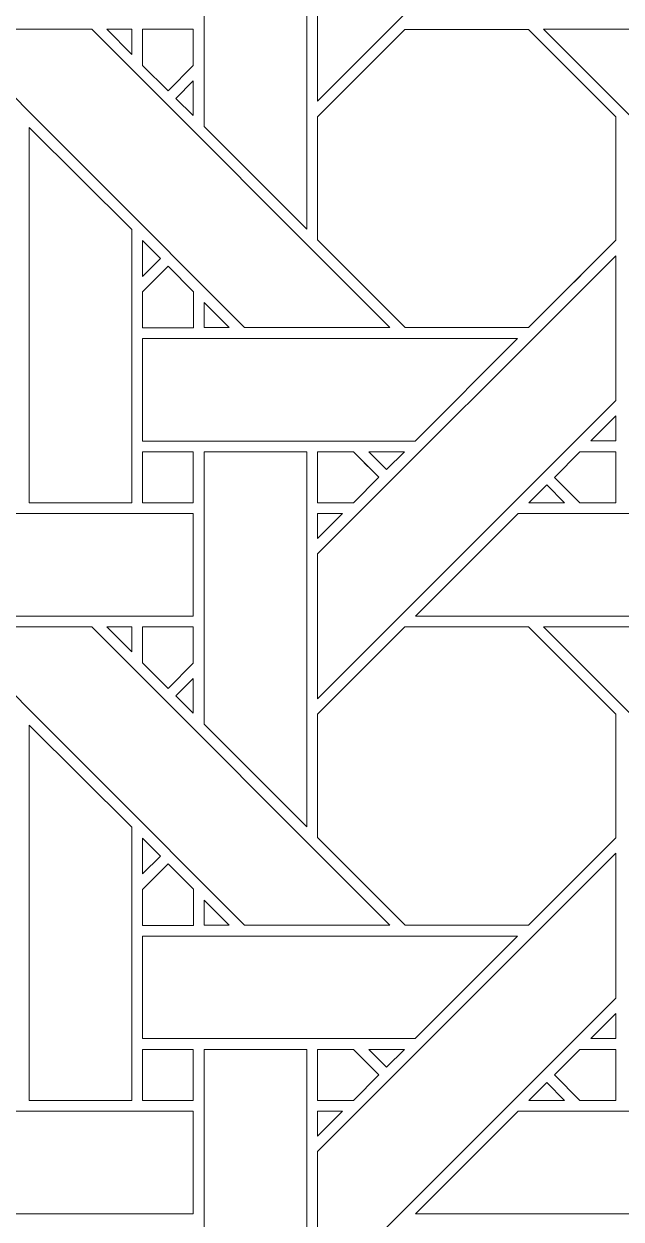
# Model space of a CAD drawing. Header units: inches. Extents: x 4.4 to 20.4, y 1.1 to 17.1.
# Drawn here: x 15 to 15.949, y 3.174 to 5.071 of the extents above; entities that cross this region are included whole.
import ezdxf

# ---------------------------------------------------------------- set-up
doc = ezdxf.new("R2010")
doc.units = ezdxf.units.IN
doc.header["$MEASUREMENT"] = 0
doc.layers.add('Design', color=7, linetype='Continuous', lineweight=0)

msp = doc.modelspace()

# ---------------------------------------------------------------- linework, layer by layer
at = {"layer": 'Design'}
for points, knots in [([(12.38285403781467, 17.09476386176223), (7.964575873480902, 17.09476386176223), (4.382854037814669, 13.51304202609592), (4.382854037814669, 9.094763861762152), (4.382854037814669, 4.676485697428384), (7.964575873480902, 1.094763861762152), (12.38285403781467, 1.094763861762152), (16.80113220214846, 1.094763861762152), (20.38285319010416, 4.676485697428384), (20.38285319010416, 9.094763861762152), (20.38285319010416, 13.51304202609592), (16.80113220214846, 17.09476386176223), (12.38285403781467, 17.09476386176223)], [0, 0, 0, 0, 1, 1, 1, 2, 2, 2, 3, 3, 3, 4, 4, 4, 4]), ([(12.38285399246456, 16.23880890138889), (8.437306717014545, 16.23880890138889), (5.23880895283777, 13.04031113721215), (5.23880895283777, 9.094763861762152), (5.23880895283777, 5.149216586312149), (8.437306717014545, 1.950718822135361), (12.38285399246456, 1.950718822135361), (16.32840126791459, 1.950718822135361), (19.52689827508111, 5.149216586312149), (19.52689827508111, 9.094763861762152), (19.52689827508111, 13.04031113721215), (16.32840126791459, 16.23880890138889), (12.38285399246456, 16.23880890138889)], [0, 0, 0, 0, 1, 1, 1, 2, 2, 2, 3, 3, 3, 4, 4, 4, 4]), ([(15.4665832519532, 5.178177727593316), (15.4665832519532, 5.178177727593316), (15.94025505913626, 5.651766459147134), (15.94025505913626, 5.651766459147134), (15.94025505913626, 5.651766459147134), (15.94025505913626, 5.421737670898437), (15.94025505913626, 5.421737670898437), (15.94025505913626, 5.421737670898437), (15.4665832519532, 4.94808112250434), (15.4665832519532, 4.94808112250434), (15.4665832519532, 4.94808112250434), (15.4665832519532, 5.178177727593316), (15.4665832519532, 5.178177727593316)], [0, 0, 0, 0, 1, 1, 1, 2, 2, 2, 3, 3, 3, 4, 4, 4, 4]), ([(15.44943237304695, 5.340279473198784), (15.44943237304695, 5.340279473198784), (15.44943237304695, 4.745168897840711), (15.44943237304695, 4.745168897840711), (15.44943237304695, 4.745168897840711), (15.28651428222653, 4.908086988661024), (15.28651428222653, 4.908086988661024), (15.28651428222653, 4.908086988661024), (15.28651428222653, 5.340279473198784), (15.28651428222653, 5.340279473198784), (15.28651428222653, 5.340279473198784), (15.44943237304695, 5.340279473198784), (15.44943237304695, 5.340279473198784)], [0, 0, 0, 0, 1, 1, 1, 2, 2, 2, 3, 3, 3, 4, 4, 4, 4]), ([(14.87700059678819, 5.062428792317708), (14.87700059678819, 5.062428792317708), (15.10794236924916, 5.062428792317708), (15.10794236924916, 5.062428792317708), (15.10794236924916, 5.062428792317708), (15.58158535427515, 4.58877224392361), (15.58158535427515, 4.58877224392361), (15.58158535427515, 4.58877224392361), (15.35056220160598, 4.58877224392361), (15.35056220160598, 4.58877224392361), (15.35056220160598, 4.58877224392361), (14.87700059678819, 5.062428792317708), (14.87700059678819, 5.062428792317708)], [0, 0, 0, 0, 1, 1, 1, 2, 2, 2, 3, 3, 3, 4, 4, 4, 4]), ([(15.17151387532554, 5.062415228949652), (15.17151387532554, 5.062415228949652), (15.17151387532554, 5.022583855523003), (15.17151387532554, 5.022583855523003), (15.17151387532554, 5.022583855523003), (15.132063123915, 5.062415228949652), (15.132063123915, 5.062415228949652), (15.132063123915, 5.062415228949652), (15.17151387532554, 5.062415228949652), (15.17151387532554, 5.062415228949652)], [0, 0, 0, 0, 1, 1, 1, 2, 2, 2, 3, 3, 3, 3]), ([(15.26899041069876, 5.062394883897568), (15.26899041069876, 5.062394883897568), (15.26899041069876, 5.004792107476128), (15.26899041069876, 5.004792107476128), (15.26899041069876, 5.004792107476128), (15.22905307345917, 4.96484883626302), (15.22905307345917, 4.96484883626302), (15.22905307345917, 4.96484883626302), (15.18872918023001, 5.005183749728732), (15.18872918023001, 5.005183749728732), (15.18872918023001, 5.005183749728732), (15.18872918023001, 5.062394883897568), (15.18872918023001, 5.062394883897568), (15.18872918023001, 5.062394883897568), (15.26899041069876, 5.062394883897568), (15.26899041069876, 5.062394883897568)], [0, 0, 0, 0, 1, 1, 1, 2, 2, 2, 3, 3, 3, 4, 4, 4, 5, 5, 5, 5]), ([(15.22905307345917, 4.96484883626302), (15.22905307345917, 4.96484883626302), (15.18872918023001, 5.005183749728732), (15.18872918023001, 5.005183749728732), (15.18872918023001, 5.005183749728732), (15.18872918023001, 5.062394883897568), (15.18872918023001, 5.062394883897568), (15.18872918023001, 5.062394883897568), (15.26899041069876, 5.062394883897568), (15.26899041069876, 5.062394883897568), (15.26899041069876, 5.062394883897568), (15.26899041069876, 5.004792107476128), (15.26899041069876, 5.004792107476128), (15.26899041069876, 5.004792107476128), (15.22905307345917, 4.96484883626302), (15.22905307345917, 4.96484883626302)], [0, 0, 0, 0, 1, 1, 1, 2, 2, 2, 3, 3, 3, 4, 4, 4, 5, 5, 5, 5]), ([(15.46660020616319, 4.727990044487847), (15.46660020616319, 4.727990044487847), (15.46660020616319, 4.923656887478298), (15.46660020616319, 4.923656887478298), (15.46660020616319, 4.923656887478298), (15.6052992078993, 5.062374538845485), (15.6052992078993, 5.062374538845485), (15.6052992078993, 5.062374538845485), (15.80151028103306, 5.062374538845485), (15.80151028103306, 5.062374538845485), (15.80151028103306, 5.062374538845485), (15.9402601453993, 4.923656887478298), (15.9402601453993, 4.923656887478298), (15.9402601453993, 4.923656887478298), (15.9402601453993, 4.727442423502603), (15.9402601453993, 4.727442423502603), (15.92246161566848, 4.709507412380641), (15.81053331163194, 4.59776645236545), (15.80155097113722, 4.588755289713541), (15.80155097113722, 4.588755289713541), (15.60583835177959, 4.588755289713541), (15.60583835177959, 4.588755289713541), (15.60583835177959, 4.588755289713541), (15.46660020616319, 4.727990044487847), (15.46660020616319, 4.727990044487847)], [0, 0, 0, 0, 1, 1, 1, 2, 2, 2, 3, 3, 3, 4, 4, 4, 5, 5, 5, 6, 6, 6, 7, 7, 7, 8, 8, 8, 8]), ([(15.60583835177959, 4.588755289713541), (15.60583835177959, 4.588755289713541), (15.46660020616319, 4.727990044487847), (15.46660020616319, 4.727990044487847), (15.46660020616319, 4.727990044487847), (15.46660020616319, 4.923656887478298), (15.46660020616319, 4.923656887478298), (15.46660020616319, 4.923656887478298), (15.6052992078993, 5.062374538845485), (15.6052992078993, 5.062374538845485), (15.6052992078993, 5.062374538845485), (15.80151028103306, 5.062374538845485), (15.80151028103306, 5.062374538845485), (15.80151028103306, 5.062374538845485), (15.9402601453993, 4.923656887478298), (15.9402601453993, 4.923656887478298), (15.9402601453993, 4.923656887478298), (15.9402601453993, 4.727442423502603), (15.9402601453993, 4.727442423502603), (15.92231920030389, 4.709364149305555), (15.81043836805555, 4.597657945421006), (15.80155097113722, 4.588755289713541), (15.80155097113722, 4.588755289713541), (15.60583835177959, 4.588755289713541), (15.60583835177959, 4.588755289713541)], [0, 0, 0, 0, 1, 1, 1, 2, 2, 2, 3, 3, 3, 4, 4, 4, 5, 5, 5, 6, 6, 6, 7, 7, 7, 8, 8, 8, 8]), ([(15.82573106553819, 5.062428792317708), (15.82573106553819, 5.062428792317708), (16.0566711425782, 5.062428792317708), (16.0566711425782, 5.062428792317708), (16.0566711425782, 5.062428792317708), (16.53031412760416, 4.58877224392361), (16.53031412760416, 4.58877224392361), (16.53031412760416, 4.58877224392361), (16.29929267035597, 4.58877224392361), (16.29929267035597, 4.58877224392361), (16.29929267035597, 4.58877224392361), (15.82573106553819, 5.062428792317708), (15.82573106553819, 5.062428792317708)], [0, 0, 0, 0, 1, 1, 1, 2, 2, 2, 3, 3, 3, 4, 4, 4, 4]), ([(15.26898193359375, 4.980588277180989), (15.26898193359375, 4.980588277180989), (15.26898193359375, 4.925415886773003), (15.26898193359375, 4.925415886773003), (15.26898193359375, 4.925415886773003), (15.2412109375, 4.952804565429687), (15.2412109375, 4.952804565429687), (15.2412109375, 4.952804565429687), (15.26898193359375, 4.980588277180989), (15.26898193359375, 4.980588277180989)], [0, 0, 0, 0, 1, 1, 1, 2, 2, 2, 3, 3, 3, 3]), ([(15.1714172363282, 4.744461059570312), (15.1714172363282, 4.744461059570312), (15.1714172363282, 4.310771518283419), (15.1714172363282, 4.310771518283419), (15.1714172363282, 4.310771518283419), (15.0086500379775, 4.310771518283419), (15.0086500379775, 4.310771518283419), (15.0086500379775, 4.310771518283419), (15.0086500379775, 4.906617058648003), (15.0086500379775, 4.906617058648003), (15.0086500379775, 4.906617058648003), (15.1714172363282, 4.744461059570312), (15.1714172363282, 4.744461059570312)], [0, 0, 0, 0, 1, 1, 1, 2, 2, 2, 3, 3, 3, 4, 4, 4, 4]), ([(15.18873426649305, 4.670203314887152), (15.18873426649305, 4.670203314887152), (15.18873426649305, 4.726968553331162), (15.18873426649305, 4.726968553331162), (15.18873426649305, 4.726968553331162), (15.21691216362847, 4.698395623101128), (15.21691216362847, 4.698395623101128), (15.21691216362847, 4.698395623101128), (15.18873426649305, 4.670203314887152), (15.18873426649305, 4.670203314887152)], [0, 0, 0, 0, 1, 1, 1, 2, 2, 2, 3, 3, 3, 3]), ([(15.4665832519532, 4.229448954264322), (15.4665832519532, 4.229448954264322), (15.94025505913626, 4.703037685818141), (15.94025505913626, 4.703037685818141), (15.94025505913626, 4.703037685818141), (15.94025505913626, 4.473008897569443), (15.94025505913626, 4.473008897569443), (15.94025505913626, 4.473008897569443), (15.4665832519532, 3.999352349175346), (15.4665832519532, 3.999352349175346), (15.4665832519532, 3.999352349175346), (15.4665832519532, 4.229448954264322), (15.4665832519532, 4.229448954264322)], [0, 0, 0, 0, 1, 1, 1, 2, 2, 2, 3, 3, 3, 4, 4, 4, 4]), ([(15.18874274359806, 4.588510301378037), (15.18874274359806, 4.588510301378037), (15.18874274359806, 4.64579603407118), (15.18874274359806, 4.64579603407118), (15.18874274359806, 4.64579603407118), (15.22906663682723, 4.686127556694878), (15.22906663682723, 4.686127556694878), (15.22906663682723, 4.686127556694878), (15.26939731174042, 4.645806206597222), (15.26939731174042, 4.645806206597222), (15.26939731174042, 4.645806206597222), (15.26939731174042, 4.588510301378037), (15.26939731174042, 4.588510301378037), (15.26939731174042, 4.588510301378037), (15.18874274359806, 4.588510301378037), (15.18874274359806, 4.588510301378037)], [0, 0, 0, 0, 1, 1, 1, 2, 2, 2, 3, 3, 3, 4, 4, 4, 5, 5, 5, 5]), ([(15.18874274359806, 4.64579603407118), (15.18874274359806, 4.64579603407118), (15.22906663682723, 4.686127556694878), (15.22906663682723, 4.686127556694878), (15.22906663682723, 4.686127556694878), (15.26939731174042, 4.645806206597222), (15.26939731174042, 4.645806206597222), (15.26939731174042, 4.645806206597222), (15.26939731174042, 4.588510301378037), (15.26939731174042, 4.588510301378037), (15.26939731174042, 4.588510301378037), (15.18874274359806, 4.588510301378037), (15.18874274359806, 4.588510301378037), (15.18874274359806, 4.588510301378037), (15.18874274359806, 4.64579603407118), (15.18874274359806, 4.64579603407118)], [0, 0, 0, 0, 1, 1, 1, 2, 2, 2, 3, 3, 3, 4, 4, 4, 5, 5, 5, 5]), ([(15.32635837131084, 4.58877224392361), (15.32635837131084, 4.58877224392361), (15.28663804796014, 4.58877224392361), (15.28663804796014, 4.58877224392361), (15.28663804796014, 4.58877224392361), (15.28663804796014, 4.62856207953559), (15.28663804796014, 4.62856207953559), (15.28663804796014, 4.62856207953559), (15.32635837131084, 4.58877224392361), (15.32635837131084, 4.58877224392361)], [0, 0, 0, 0, 1, 1, 1, 2, 2, 2, 3, 3, 3, 3]), ([(15.18873426649305, 4.408824496799044), (15.18873426649305, 4.408824496799044), (15.18873426649305, 4.571524726019965), (15.18873426649305, 4.571524726019965), (15.18873426649305, 4.571524726019965), (15.78442891438804, 4.571524726019965), (15.78442891438804, 4.571524726019965), (15.78442891438804, 4.571524726019965), (15.62168884277346, 4.408824496799044), (15.62168884277346, 4.408824496799044), (15.62168884277346, 4.408824496799044), (15.18873426649305, 4.408824496799044), (15.18873426649305, 4.408824496799044)], [0, 0, 0, 0, 1, 1, 1, 2, 2, 2, 3, 3, 3, 4, 4, 4, 4]), ([(15.90047878689236, 4.408851623535156), (15.90047878689236, 4.408851623535156), (15.94025505913626, 4.448615180121527), (15.94025505913626, 4.448615180121527), (15.94025505913626, 4.448615180121527), (15.94025505913626, 4.408851623535156), (15.94025505913626, 4.408851623535156), (15.94025505913626, 4.408851623535156), (15.90047878689236, 4.408851623535156), (15.90047878689236, 4.408851623535156)], [0, 0, 0, 0, 1, 1, 1, 2, 2, 2, 3, 3, 3, 3]), ([(15.18874274359806, 4.391521877712673), (15.18874274359806, 4.391521877712673), (15.26899041069876, 4.391521877712673), (15.26899041069876, 4.391521877712673), (15.26899041069876, 4.391521877712673), (15.26899041069876, 4.310733371310763), (15.26899041069876, 4.310733371310763), (15.26899041069876, 4.310733371310763), (15.18874274359806, 4.310733371310763), (15.18874274359806, 4.310733371310763), (15.18874274359806, 4.310733371310763), (15.18874274359806, 4.391521877712673), (15.18874274359806, 4.391521877712673)], [0, 0, 0, 0, 1, 1, 1, 2, 2, 2, 3, 3, 3, 4, 4, 4, 4]), ([(15.18874274359806, 4.310733371310763), (15.18874274359806, 4.310733371310763), (15.18874274359806, 4.391521877712673), (15.18874274359806, 4.391521877712673), (15.18874274359806, 4.391521877712673), (15.26899041069876, 4.391521877712673), (15.26899041069876, 4.391521877712673), (15.26899041069876, 4.391521877712673), (15.26899041069876, 4.310733371310763), (15.26899041069876, 4.310733371310763), (15.26899041069876, 4.310733371310763), (15.18874274359806, 4.310733371310763), (15.18874274359806, 4.310733371310763)], [0, 0, 0, 0, 1, 1, 1, 2, 2, 2, 3, 3, 3, 4, 4, 4, 4]), ([(15.44943237304695, 4.391563415527343), (15.44943237304695, 4.391563415527343), (15.44943237304695, 3.796440124511718), (15.44943237304695, 3.796440124511718), (15.44943237304695, 3.796440124511718), (15.28651428222653, 3.959358215332031), (15.28651428222653, 3.959358215332031), (15.28651428222653, 3.959358215332031), (15.28651428222653, 4.391563415527343), (15.28651428222653, 4.391563415527343), (15.28651428222653, 4.391563415527343), (15.44943237304695, 4.391563415527343), (15.44943237304695, 4.391563415527343)], [0, 0, 0, 0, 1, 1, 1, 2, 2, 2, 3, 3, 3, 4, 4, 4, 4]), ([(15.56399875217014, 4.351167466905382), (15.56399875217014, 4.351167466905382), (15.52357313368055, 4.310747782389322), (15.52357313368055, 4.310747782389322), (15.52357313368055, 4.310747782389322), (15.46660020616319, 4.310747782389322), (15.46660020616319, 4.310747782389322), (15.46660020616319, 4.310747782389322), (15.46660020616319, 4.391521877712673), (15.46660020616319, 4.391521877712673), (15.46660020616319, 4.391521877712673), (15.52365790473098, 4.391521877712673), (15.52365790473098, 4.391521877712673), (15.52879842122403, 4.386410183376735), (15.55957709418402, 4.355591668023003), (15.56399875217014, 4.351167466905382)], [0, 0, 0, 0, 1, 1, 1, 2, 2, 2, 3, 3, 3, 4, 4, 4, 5, 5, 5, 5]), ([(15.46660020616319, 4.310747782389322), (15.46660020616319, 4.310747782389322), (15.46660020616319, 4.391521877712673), (15.46660020616319, 4.391521877712673), (15.46660020616319, 4.391521877712673), (15.52365790473098, 4.391521877712673), (15.52365790473098, 4.391521877712673), (15.52879163954, 4.386416965060763), (15.55956353081597, 4.355605231391058), (15.56399875217014, 4.351167466905382), (15.56399875217014, 4.351167466905382), (15.52357313368055, 4.310747782389322), (15.52357313368055, 4.310747782389322), (15.52357313368055, 4.310747782389322), (15.46660020616319, 4.310747782389322), (15.46660020616319, 4.310747782389322)], [0, 0, 0, 0, 1, 1, 1, 2, 2, 2, 3, 3, 3, 4, 4, 4, 5, 5, 5, 5]), ([(15.54800245496959, 4.391563415527343), (15.54800245496959, 4.391563415527343), (15.60446845160598, 4.391563415527343), (15.60446845160598, 4.391563415527343), (15.60446845160598, 4.391563415527343), (15.57618204752612, 4.363371955023871), (15.57618204752612, 4.363371955023871), (15.57618204752612, 4.363371955023871), (15.54800245496959, 4.391563415527343), (15.54800245496959, 4.391563415527343)], [0, 0, 0, 0, 1, 1, 1, 2, 2, 2, 3, 3, 3, 3]), ([(15.88315836588541, 4.310733371310763), (15.88315836588541, 4.310733371310763), (15.8428039550782, 4.351112365722656), (15.8428039550782, 4.351112365722656), (15.8428039550782, 4.351112365722656), (15.88323296440972, 4.391538831922742), (15.88323296440972, 4.391538831922742), (15.88323296440972, 4.391538831922742), (15.94027370876736, 4.391538831922742), (15.94027370876736, 4.391538831922742), (15.94027370876736, 4.391538831922742), (15.94027370876736, 4.310733371310763), (15.94027370876736, 4.310733371310763), (15.94027370876736, 4.310733371310763), (15.88315836588541, 4.310733371310763), (15.88315836588541, 4.310733371310763)], [0, 0, 0, 0, 1, 1, 1, 2, 2, 2, 3, 3, 3, 4, 4, 4, 5, 5, 5, 5]), ([(15.8428039550782, 4.351112365722656), (15.8428039550782, 4.351112365722656), (15.88323296440972, 4.391538831922742), (15.88323296440972, 4.391538831922742), (15.88323296440972, 4.391538831922742), (15.94027370876736, 4.391538831922742), (15.94027370876736, 4.391538831922742), (15.94027370876736, 4.391538831922742), (15.94027370876736, 4.310733371310763), (15.94027370876736, 4.310733371310763), (15.94027370876736, 4.310733371310763), (15.88315836588541, 4.310733371310763), (15.88315836588541, 4.310733371310763), (15.88315836588541, 4.310733371310763), (15.8428039550782, 4.351112365722656), (15.8428039550782, 4.351112365722656)], [0, 0, 0, 0, 1, 1, 1, 2, 2, 2, 3, 3, 3, 4, 4, 4, 5, 5, 5, 5]), ([(15.8589172363282, 4.310771518283419), (15.8589172363282, 4.310771518283419), (15.80241224500875, 4.310771518283419), (15.80241224500875, 4.310771518283419), (15.80241224500875, 4.310771518283419), (15.8306715223525, 4.339031643337673), (15.8306715223525, 4.339031643337673), (15.8306715223525, 4.339031643337673), (15.8589172363282, 4.310771518283419), (15.8589172363282, 4.310771518283419)], [0, 0, 0, 0, 1, 1, 1, 2, 2, 2, 3, 3, 3, 3]), ([(14.67369418674042, 4.130838182237413), (14.67369418674042, 4.130838182237413), (14.83654446072056, 4.293633355034722), (14.83654446072056, 4.293633355034722), (14.83654446072056, 4.293633355034722), (15.26898193359375, 4.293633355034722), (15.26898193359375, 4.293633355034722), (15.26898193359375, 4.293633355034722), (15.26898193359375, 4.130838182237413), (15.26898193359375, 4.130838182237413), (15.26898193359375, 4.130838182237413), (14.67369418674042, 4.130838182237413), (14.67369418674042, 4.130838182237413)], [0, 0, 0, 0, 1, 1, 1, 2, 2, 2, 3, 3, 3, 4, 4, 4, 4]), ([(15.50641547309028, 4.293646918402777), (15.50641547309028, 4.293646918402777), (15.4665832519532, 4.253815544976128), (15.4665832519532, 4.253815544976128), (15.4665832519532, 4.253815544976128), (15.4665832519532, 4.293646918402777), (15.4665832519532, 4.293646918402777), (15.4665832519532, 4.293646918402777), (15.50641547309028, 4.293646918402777), (15.50641547309028, 4.293646918402777)], [0, 0, 0, 0, 1, 1, 1, 2, 2, 2, 3, 3, 3, 3]), ([(15.62242296006944, 4.130838182237413), (15.62242296006944, 4.130838182237413), (15.78527323404945, 4.293633355034722), (15.78527323404945, 4.293633355034722), (15.78527323404945, 4.293633355034722), (16.21769714355471, 4.293633355034722), (16.21769714355471, 4.293633355034722), (16.21769714355471, 4.293633355034722), (16.21769714355471, 4.130838182237413), (16.21769714355471, 4.130838182237413), (16.21769714355471, 4.130838182237413), (15.62242296006944, 4.130838182237413), (15.62242296006944, 4.130838182237413)], [0, 0, 0, 0, 1, 1, 1, 2, 2, 2, 3, 3, 3, 4, 4, 4, 4]), ([(14.87700059678819, 4.113699171278211), (14.87700059678819, 4.113699171278211), (15.10794236924916, 4.113699171278211), (15.10794236924916, 4.113699171278211), (15.10794236924916, 4.113699171278211), (15.58158535427515, 3.640042622884114), (15.58158535427515, 3.640042622884114), (15.58158535427515, 3.640042622884114), (15.35056220160598, 3.640042622884114), (15.35056220160598, 3.640042622884114), (15.35056220160598, 3.640042622884114), (14.87700059678819, 4.113699171278211), (14.87700059678819, 4.113699171278211)], [0, 0, 0, 0, 1, 1, 1, 2, 2, 2, 3, 3, 3, 4, 4, 4, 4]), ([(15.17151387532554, 4.113685607910156), (15.17151387532554, 4.113685607910156), (15.17151387532554, 4.073855082194009), (15.17151387532554, 4.073855082194009), (15.17151387532554, 4.073855082194009), (15.132063123915, 4.113685607910156), (15.132063123915, 4.113685607910156), (15.132063123915, 4.113685607910156), (15.17151387532554, 4.113685607910156), (15.17151387532554, 4.113685607910156)], [0, 0, 0, 0, 1, 1, 1, 2, 2, 2, 3, 3, 3, 3]), ([(15.26899041069876, 4.113658481174044), (15.26899041069876, 4.113658481174044), (15.26899041069876, 4.056055704752603), (15.26899041069876, 4.056055704752603), (15.26899041069876, 4.056055704752603), (15.22905307345917, 4.016112433539496), (15.22905307345917, 4.016112433539496), (15.22905307345917, 4.016112433539496), (15.18872918023001, 4.056447347005208), (15.18872918023001, 4.056447347005208), (15.18872918023001, 4.056447347005208), (15.18872918023001, 4.113658481174044), (15.18872918023001, 4.113658481174044), (15.18872918023001, 4.113658481174044), (15.26899041069876, 4.113658481174044), (15.26899041069876, 4.113658481174044)], [0, 0, 0, 0, 1, 1, 1, 2, 2, 2, 3, 3, 3, 4, 4, 4, 5, 5, 5, 5]), ([(15.22905307345917, 4.016112433539496), (15.22905307345917, 4.016112433539496), (15.18872918023001, 4.056447347005208), (15.18872918023001, 4.056447347005208), (15.18872918023001, 4.056447347005208), (15.18872918023001, 4.113658481174044), (15.18872918023001, 4.113658481174044), (15.18872918023001, 4.113658481174044), (15.26899041069876, 4.113658481174044), (15.26899041069876, 4.113658481174044), (15.26899041069876, 4.113658481174044), (15.26899041069876, 4.056055704752603), (15.26899041069876, 4.056055704752603), (15.26899041069876, 4.056055704752603), (15.22905307345917, 4.016112433539496), (15.22905307345917, 4.016112433539496)], [0, 0, 0, 0, 1, 1, 1, 2, 2, 2, 3, 3, 3, 4, 4, 4, 5, 5, 5, 5]), ([(15.46660020616319, 3.779253641764322), (15.46660020616319, 3.779253641764322), (15.46660020616319, 3.974920484754774), (15.46660020616319, 3.974920484754774), (15.46660020616319, 3.974920484754774), (15.6052992078993, 4.113644917805989), (15.6052992078993, 4.113644917805989), (15.6052992078993, 4.113644917805989), (15.80151028103306, 4.113644917805989), (15.80151028103306, 4.113644917805989), (15.80151028103306, 4.113644917805989), (15.9402601453993, 3.974920484754774), (15.9402601453993, 3.974920484754774), (15.9402601453993, 3.974920484754774), (15.9402601453993, 3.778706020779079), (15.9402601453993, 3.778706020779079), (15.92246161566848, 3.760771009657117), (15.81053331163194, 3.64903089735243), (15.80155097113722, 3.640018886990016), (15.80155097113722, 3.640018886990016), (15.60583835177959, 3.640018886990016), (15.60583835177959, 3.640018886990016), (15.60583835177959, 3.640018886990016), (15.46660020616319, 3.779253641764322), (15.46660020616319, 3.779253641764322)], [0, 0, 0, 0, 1, 1, 1, 2, 2, 2, 3, 3, 3, 4, 4, 4, 5, 5, 5, 6, 6, 6, 7, 7, 7, 8, 8, 8, 8]), ([(15.60583835177959, 3.640018886990016), (15.60583835177959, 3.640018886990016), (15.46660020616319, 3.779253641764322), (15.46660020616319, 3.779253641764322), (15.46660020616319, 3.779253641764322), (15.46660020616319, 3.974920484754774), (15.46660020616319, 3.974920484754774), (15.46660020616319, 3.974920484754774), (15.6052992078993, 4.113644917805989), (15.6052992078993, 4.113644917805989), (15.6052992078993, 4.113644917805989), (15.80151028103306, 4.113644917805989), (15.80151028103306, 4.113644917805989), (15.80151028103306, 4.113644917805989), (15.9402601453993, 3.974920484754774), (15.9402601453993, 3.974920484754774), (15.9402601453993, 3.974920484754774), (15.9402601453993, 3.778706020779079), (15.9402601453993, 3.778706020779079), (15.92208862304695, 3.760397169325086), (15.81024848090278, 3.648731655544704), (15.80155097113722, 3.640018886990016), (15.80155097113722, 3.640018886990016), (15.60583835177959, 3.640018886990016), (15.60583835177959, 3.640018886990016)], [0, 0, 0, 0, 1, 1, 1, 2, 2, 2, 3, 3, 3, 4, 4, 4, 5, 5, 5, 6, 6, 6, 7, 7, 7, 8, 8, 8, 8]), ([(16.29929267035597, 3.640042622884114), (16.29929267035597, 3.640042622884114), (15.82573106553819, 4.113699171278211), (15.82573106553819, 4.113699171278211), (15.82573106553819, 4.113699171278211), (16.0566711425782, 4.113699171278211), (16.0566711425782, 4.113699171278211), (16.0566711425782, 4.113699171278211), (16.53031412760416, 3.640042622884114), (16.53031412760416, 3.640042622884114), (16.53031412760416, 3.640042622884114), (16.29929267035597, 3.640042622884114), (16.29929267035597, 3.640042622884114)], [0, 0, 0, 0, 1, 1, 1, 2, 2, 2, 3, 3, 3, 4, 4, 4, 4]), ([(15.26898193359375, 4.031859503851996), (15.26898193359375, 4.031859503851996), (15.26898193359375, 3.97668711344401), (15.26898193359375, 3.97668711344401), (15.26898193359375, 3.97668711344401), (15.2412109375, 4.004075792100694), (15.2412109375, 4.004075792100694), (15.2412109375, 4.004075792100694), (15.26898193359375, 4.031859503851996), (15.26898193359375, 4.031859503851996)], [0, 0, 0, 0, 1, 1, 1, 2, 2, 2, 3, 3, 3, 3]), ([(15.1714172363282, 3.795718722873263), (15.1714172363282, 3.795718722873263), (15.1714172363282, 3.362042744954426), (15.1714172363282, 3.362042744954426), (15.1714172363282, 3.362042744954426), (15.0086500379775, 3.362042744954426), (15.0086500379775, 3.362042744954426), (15.0086500379775, 3.362042744954426), (15.0086500379775, 3.957873874240451), (15.0086500379775, 3.957873874240451), (15.0086500379775, 3.957873874240451), (15.1714172363282, 3.795718722873263), (15.1714172363282, 3.795718722873263)], [0, 0, 0, 0, 1, 1, 1, 2, 2, 2, 3, 3, 3, 4, 4, 4, 4]), ([(15.18873426649305, 3.721474541558159), (15.18873426649305, 3.721474541558159), (15.18873426649305, 3.77823978000217), (15.18873426649305, 3.77823978000217), (15.18873426649305, 3.77823978000217), (15.21691216362847, 3.749666849772135), (15.21691216362847, 3.749666849772135), (15.21691216362847, 3.749666849772135), (15.18873426649305, 3.721474541558159), (15.18873426649305, 3.721474541558159)], [0, 0, 0, 0, 1, 1, 1, 2, 2, 2, 3, 3, 3, 3]), ([(15.4665832519532, 3.280720180935329), (15.4665832519532, 3.280720180935329), (15.94025505913626, 3.754322475857204), (15.94025505913626, 3.754322475857204), (15.94025505913626, 3.754322475857204), (15.94025505913626, 3.524280124240451), (15.94025505913626, 3.524280124240451), (15.94025505913626, 3.524280124240451), (15.4665832519532, 3.05062272813585), (15.4665832519532, 3.05062272813585), (15.4665832519532, 3.05062272813585), (15.4665832519532, 3.280720180935329), (15.4665832519532, 3.280720180935329)], [0, 0, 0, 0, 1, 1, 1, 2, 2, 2, 3, 3, 3, 4, 4, 4, 4]), ([(15.18874274359806, 3.639773898654513), (15.18874274359806, 3.639773898654513), (15.18874274359806, 3.697059631347656), (15.18874274359806, 3.697059631347656), (15.18874274359806, 3.697059631347656), (15.22906663682723, 3.737391153971354), (15.22906663682723, 3.737391153971354), (15.22906663682723, 3.737391153971354), (15.26939731174042, 3.697069803873697), (15.26939731174042, 3.697069803873697), (15.26939731174042, 3.697069803873697), (15.26939731174042, 3.639773898654513), (15.26939731174042, 3.639773898654513), (15.26939731174042, 3.639773898654513), (15.18874274359806, 3.639773898654513), (15.18874274359806, 3.639773898654513)], [0, 0, 0, 0, 1, 1, 1, 2, 2, 2, 3, 3, 3, 4, 4, 4, 5, 5, 5, 5]), ([(15.18874274359806, 3.697059631347656), (15.18874274359806, 3.697059631347656), (15.22906663682723, 3.737391153971354), (15.22906663682723, 3.737391153971354), (15.22906663682723, 3.737391153971354), (15.26939731174042, 3.697069803873697), (15.26939731174042, 3.697069803873697), (15.26939731174042, 3.697069803873697), (15.26939731174042, 3.639773898654513), (15.26939731174042, 3.639773898654513), (15.26939731174042, 3.639773898654513), (15.18874274359806, 3.639773898654513), (15.18874274359806, 3.639773898654513), (15.18874274359806, 3.639773898654513), (15.18874274359806, 3.697059631347656), (15.18874274359806, 3.697059631347656)], [0, 0, 0, 0, 1, 1, 1, 2, 2, 2, 3, 3, 3, 4, 4, 4, 5, 5, 5, 5]), ([(15.32635837131084, 3.640042622884114), (15.32635837131084, 3.640042622884114), (15.28663804796014, 3.640042622884114), (15.28663804796014, 3.640042622884114), (15.28663804796014, 3.640042622884114), (15.28663804796014, 3.679833306206596), (15.28663804796014, 3.679833306206596), (15.28663804796014, 3.679833306206596), (15.32635837131084, 3.640042622884114), (15.32635837131084, 3.640042622884114)], [0, 0, 0, 0, 1, 1, 1, 2, 2, 2, 3, 3, 3, 3]), ([(15.18873426649305, 3.460095723470051), (15.18873426649305, 3.460095723470051), (15.18873426649305, 3.622795104980468), (15.18873426649305, 3.622795104980468), (15.18873426649305, 3.622795104980468), (15.78442891438804, 3.622795104980468), (15.78442891438804, 3.622795104980468), (15.78442891438804, 3.622795104980468), (15.62170240614151, 3.460095723470051), (15.62170240614151, 3.460095723470051), (15.62170240614151, 3.460095723470051), (15.18873426649305, 3.460095723470051), (15.18873426649305, 3.460095723470051)], [0, 0, 0, 0, 1, 1, 1, 2, 2, 2, 3, 3, 3, 4, 4, 4, 4]), ([(15.90047878689236, 3.460122850206162), (15.90047878689236, 3.460122850206162), (15.94025505913626, 3.499885559082031), (15.94025505913626, 3.499885559082031), (15.94025505913626, 3.499885559082031), (15.94025505913626, 3.460122850206162), (15.94025505913626, 3.460122850206162), (15.94025505913626, 3.460122850206162), (15.90047878689236, 3.460122850206162), (15.90047878689236, 3.460122850206162)], [0, 0, 0, 0, 1, 1, 1, 2, 2, 2, 3, 3, 3, 3]), ([(15.18874274359806, 3.442786322699652), (15.18874274359806, 3.442786322699652), (15.26899041069876, 3.442786322699652), (15.26899041069876, 3.442786322699652), (15.26899041069876, 3.442786322699652), (15.26899041069876, 3.361997816297742), (15.26899041069876, 3.361997816297742), (15.26899041069876, 3.361997816297742), (15.18874274359806, 3.361997816297742), (15.18874274359806, 3.361997816297742), (15.18874274359806, 3.361997816297742), (15.18874274359806, 3.442786322699652), (15.18874274359806, 3.442786322699652)], [0, 0, 0, 0, 1, 1, 1, 2, 2, 2, 3, 3, 3, 4, 4, 4, 4]), ([(15.18874274359806, 3.361997816297742), (15.18874274359806, 3.361997816297742), (15.18874274359806, 3.442786322699652), (15.18874274359806, 3.442786322699652), (15.18874274359806, 3.442786322699652), (15.26899041069876, 3.442786322699652), (15.26899041069876, 3.442786322699652), (15.26899041069876, 3.442786322699652), (15.26899041069876, 3.361997816297742), (15.26899041069876, 3.361997816297742), (15.26899041069876, 3.361997816297742), (15.18874274359806, 3.361997816297742), (15.18874274359806, 3.361997816297742)], [0, 0, 0, 0, 1, 1, 1, 2, 2, 2, 3, 3, 3, 4, 4, 4, 4]), ([(15.44943237304695, 3.44283464219835), (15.44943237304695, 3.44283464219835), (15.44943237304695, 2.847711351182725), (15.44943237304695, 2.847711351182725), (15.44943237304695, 2.847711351182725), (15.28651428222653, 3.010628594292534), (15.28651428222653, 3.010628594292534), (15.28651428222653, 3.010628594292534), (15.28651428222653, 3.44283464219835), (15.28651428222653, 3.44283464219835), (15.28651428222653, 3.44283464219835), (15.44943237304695, 3.44283464219835), (15.44943237304695, 3.44283464219835)], [0, 0, 0, 0, 1, 1, 1, 2, 2, 2, 3, 3, 3, 4, 4, 4, 4]), ([(15.46660020616319, 3.442786322699652), (15.46660020616319, 3.442786322699652), (15.52365790473098, 3.442786322699652), (15.52365790473098, 3.442786322699652), (15.52879842122403, 3.437674628363715), (15.55957709418402, 3.406862046983506), (15.56399875217014, 3.402437845865885), (15.56399875217014, 3.402437845865885), (15.52357313368055, 3.362011379665798), (15.52357313368055, 3.362011379665798), (15.52357313368055, 3.362011379665798), (15.46660020616319, 3.362011379665798), (15.46660020616319, 3.362011379665798), (15.46660020616319, 3.362011379665798), (15.46660020616319, 3.442786322699652), (15.46660020616319, 3.442786322699652)], [0, 0, 0, 0, 1, 1, 1, 2, 2, 2, 3, 3, 3, 4, 4, 4, 5, 5, 5, 5]), ([(15.46660020616319, 3.362011379665798), (15.46660020616319, 3.362011379665798), (15.46660020616319, 3.442786322699652), (15.46660020616319, 3.442786322699652), (15.46660020616319, 3.442786322699652), (15.52365790473098, 3.442786322699652), (15.52365790473098, 3.442786322699652), (15.52923923068584, 3.437232123480902), (15.56399875217014, 3.402437845865885), (15.56399875217014, 3.402437845865885), (15.56399875217014, 3.402437845865885), (15.52357313368055, 3.362011379665798), (15.52357313368055, 3.362011379665798), (15.52357313368055, 3.362011379665798), (15.46660020616319, 3.362011379665798), (15.46660020616319, 3.362011379665798)], [0, 0, 0, 0, 1, 1, 1, 2, 2, 2, 3, 3, 3, 4, 4, 4, 5, 5, 5, 5]), ([(15.54800245496959, 3.44283464219835), (15.54800245496959, 3.44283464219835), (15.60446845160598, 3.44283464219835), (15.60446845160598, 3.44283464219835), (15.60446845160598, 3.44283464219835), (15.57618204752612, 3.414642333984375), (15.57618204752612, 3.414642333984375), (15.57618204752612, 3.414642333984375), (15.54800245496959, 3.44283464219835), (15.54800245496959, 3.44283464219835)], [0, 0, 0, 0, 1, 1, 1, 2, 2, 2, 3, 3, 3, 3]), ([(15.88323296440972, 3.442803276909721), (15.88323296440972, 3.442803276909721), (15.94027370876736, 3.442803276909721), (15.94027370876736, 3.442803276909721), (15.94027370876736, 3.442803276909721), (15.94027370876736, 3.361997816297742), (15.94027370876736, 3.361997816297742), (15.94027370876736, 3.361997816297742), (15.88315836588541, 3.361997816297742), (15.88315836588541, 3.361997816297742), (15.88315836588541, 3.361997816297742), (15.8428039550782, 3.402376810709635), (15.8428039550782, 3.402376810709635), (15.8428039550782, 3.402376810709635), (15.88323296440972, 3.442803276909721), (15.88323296440972, 3.442803276909721)], [0, 0, 0, 0, 1, 1, 1, 2, 2, 2, 3, 3, 3, 4, 4, 4, 5, 5, 5, 5]), ([(15.8428039550782, 3.402376810709635), (15.8428039550782, 3.402376810709635), (15.88323296440972, 3.442803276909721), (15.88323296440972, 3.442803276909721), (15.88323296440972, 3.442803276909721), (15.94027370876736, 3.442803276909721), (15.94027370876736, 3.442803276909721), (15.94027370876736, 3.442803276909721), (15.94027370876736, 3.361997816297742), (15.94027370876736, 3.361997816297742), (15.94027370876736, 3.361997816297742), (15.88315836588541, 3.361997816297742), (15.88315836588541, 3.361997816297742), (15.88315836588541, 3.361997816297742), (15.8428039550782, 3.402376810709635), (15.8428039550782, 3.402376810709635)], [0, 0, 0, 0, 1, 1, 1, 2, 2, 2, 3, 3, 3, 4, 4, 4, 5, 5, 5, 5]), ([(15.85890367296014, 3.362042744954426), (15.85890367296014, 3.362042744954426), (15.80241224500875, 3.362042744954426), (15.80241224500875, 3.362042744954426), (15.80241224500875, 3.362042744954426), (15.8306715223525, 3.39030287000868), (15.8306715223525, 3.39030287000868), (15.8306715223525, 3.39030287000868), (15.85890367296014, 3.362042744954426), (15.85890367296014, 3.362042744954426)], [0, 0, 0, 0, 1, 1, 1, 2, 2, 2, 3, 3, 3, 3]), ([(14.67369418674042, 3.182108561197916), (14.67369418674042, 3.182108561197916), (14.83654446072056, 3.344904581705729), (14.83654446072056, 3.344904581705729), (14.83654446072056, 3.344904581705729), (15.26898193359375, 3.344904581705729), (15.26898193359375, 3.344904581705729), (15.26898193359375, 3.344904581705729), (15.26898193359375, 3.182108561197916), (15.26898193359375, 3.182108561197916), (15.26898193359375, 3.182108561197916), (14.67369418674042, 3.182108561197916), (14.67369418674042, 3.182108561197916)], [0, 0, 0, 0, 1, 1, 1, 2, 2, 2, 3, 3, 3, 4, 4, 4, 4]), ([(15.50641547309028, 3.344918145073784), (15.50641547309028, 3.344918145073784), (15.4665832519532, 3.305086771647135), (15.4665832519532, 3.305086771647135), (15.4665832519532, 3.305086771647135), (15.4665832519532, 3.344918145073784), (15.4665832519532, 3.344918145073784), (15.4665832519532, 3.344918145073784), (15.50641547309028, 3.344918145073784), (15.50641547309028, 3.344918145073784)], [0, 0, 0, 0, 1, 1, 1, 2, 2, 2, 3, 3, 3, 3]), ([(15.62242296006944, 3.182108561197916), (15.62242296006944, 3.182108561197916), (15.78527323404945, 3.344904581705729), (15.78527323404945, 3.344904581705729), (15.78527323404945, 3.344904581705729), (16.21769714355471, 3.344904581705729), (16.21769714355471, 3.344904581705729), (16.21769714355471, 3.344904581705729), (16.21769714355471, 3.182108561197916), (16.21769714355471, 3.182108561197916), (16.21769714355471, 3.182108561197916), (15.62242296006944, 3.182108561197916), (15.62242296006944, 3.182108561197916)], [0, 0, 0, 0, 1, 1, 1, 2, 2, 2, 3, 3, 3, 4, 4, 4, 4])]:
    msp.add_open_spline(points, degree=3, knots=knots, dxfattribs=at)

doc.saveas('drawing.dxf')
